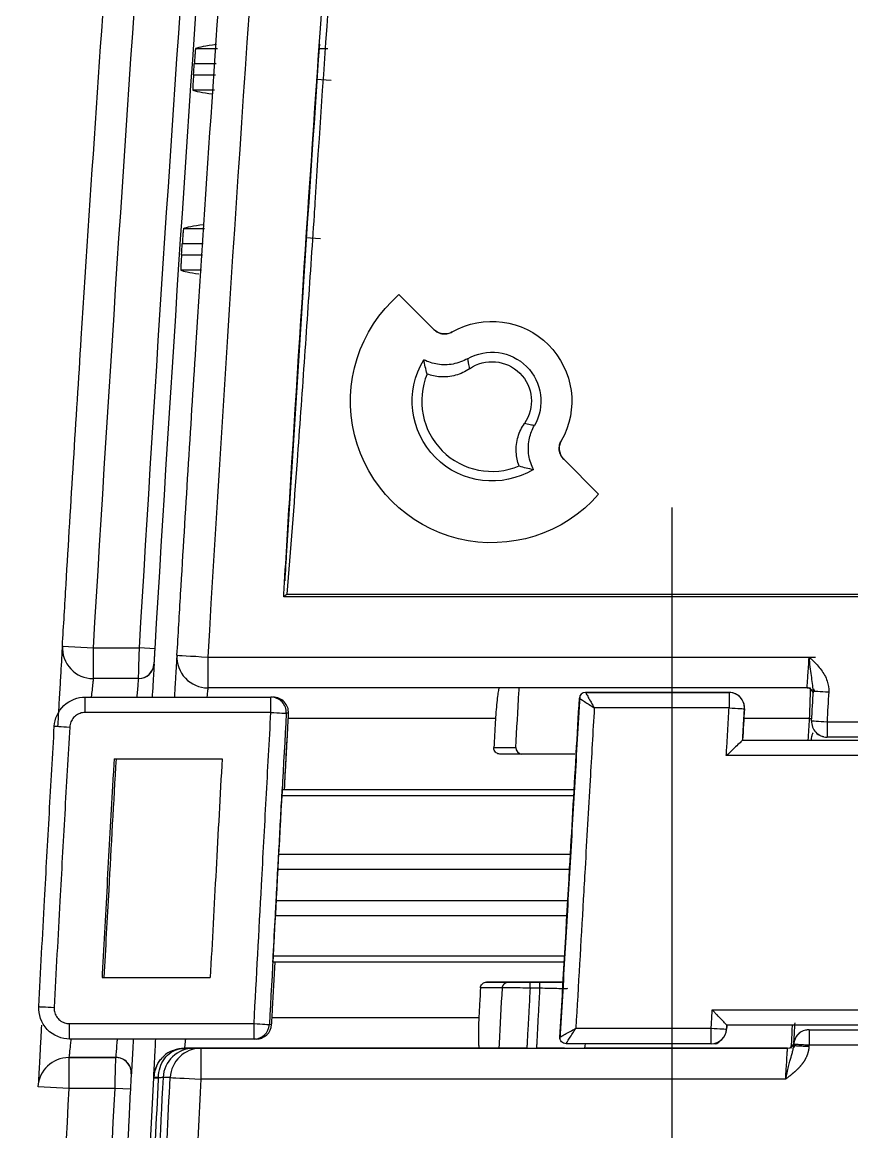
# Model space of a CAD drawing. Header units: millimetres. Extents: x 28 to 2363, y 8 to 1657.
# Drawn here: x 1694.84 to 1721.77, y 1259.16 to 1295.18 of the extents above; entities that cross this region are included whole.
import ezdxf

# ---------------------------------------------------------------- set-up
doc = ezdxf.new("R2010")
doc.units = ezdxf.units.MM
doc.layers.add('1LINE', color=7, linetype='CONTINUOUS')

msp = doc.modelspace()

# ---------------------------------------------------------------- linework, layer by layer
at = {"layer": '1LINE', "linetype": 'Continuous'}
for p, q in [((1700.467, 1294.325), (1701.172, 1294.325)), ((1704.509, 1294.325), (1704.758, 1294.325)), ((1701.136, 1293.825), (1700.423, 1293.825)), ((1700.399, 1293.47), (1701.111, 1293.47)), ((1704.379, 1293.328), (1704.868, 1293.295)), ((1701.075, 1292.97), (1700.374, 1292.97)), ((1700.074, 1288.49), (1700.753, 1288.49)), ((1700.717, 1287.99), (1700.032, 1287.99)), ((1704.038, 1288.197), (1704.526, 1288.165)), ((1700.009, 1287.634), (1700.692, 1287.634)), ((1700.656, 1287.134), (1699.986, 1287.134)), ((1707.068, 1286.338), (1708.2, 1285.207)), ((1707.068, 1286.338), (1708.2, 1285.208)), ((1712.419, 1280.993), (1713.552, 1279.86)), ((1712.419, 1280.993), (1713.552, 1279.86)), ((1715.935, 1239.434), (1715.935, 1279.434)), ((1696.142, 1274.933), (1697.14, 1274.875)), ((1697.14, 1274.875), (1698.643, 1274.875)), ((1697.14, 1274.875), (1697.14, 1273.875)), ((1699.142, 1274.845), (1698.643, 1274.875)), ((1700.861, 1274.575), (1720.588, 1274.575)), ((1700.861, 1274.575), (1700.861, 1273.575)), ((1698.614, 1273.875), (1697.14, 1273.875)), ((1720.317, 1273.575), (1700.861, 1273.575)), ((1720.32, 1273.575), (1720.423, 1273.575)), ((1696.877, 1273.275), (1702.911, 1273.275)), ((1696.877, 1272.775), (1696.877, 1273.275)), ((1702.911, 1272.775), (1702.911, 1273.275)), ((1713.127, 1273.425), (1717.787, 1273.425)), ((1714.425, 1273.425), (1714.103, 1273.425)), ((1717.787, 1273.425), (1715.24, 1273.425)), ((1717.787, 1273.425), (1717.787, 1272.925)), ((1717.787, 1272.925), (1713.41, 1272.925)), ((1718.286, 1272.896), (1718.286, 1272.896)), ((1702.911, 1272.775), (1696.877, 1272.775)), ((1710.204, 1272.575), (1703.475, 1272.575)), ((1720.399, 1272.575), (1718.267, 1272.575)), ((1720.465, 1272.505), (1720.467, 1272.504)), ((1720.467, 1272.504), (1720.467, 1272.504)), ((1720.966, 1272.475), (1731.118, 1272.475)), ((1720.966, 1272.475), (1720.966, 1271.975)), ((1718.226, 1271.875), (1730.418, 1271.875)), ((1731.118, 1271.975), (1720.966, 1271.975)), ((1712.082, 1271.425), (1711.76, 1271.425)), ((1697.821, 1271.275), (1701.327, 1271.275)), ((1730.418, 1271.375), (1717.697, 1271.375)), ((1712.747, 1270.075), (1703.269, 1270.075)), ((1703.28, 1270.275), (1712.758, 1270.275)), ((1703.165, 1268.175), (1712.637, 1268.175)), ((1712.61, 1267.675), (1703.137, 1267.675)), ((1703.083, 1266.675), (1712.554, 1266.675)), ((1712.524, 1266.175), (1703.056, 1266.175)), ((1712.436, 1264.675), (1702.976, 1264.675)), ((1702.986, 1264.875), (1712.447, 1264.875)), ((1697.428, 1264.175), (1700.941, 1264.175)), ((1712.398, 1264.025), (1709.915, 1264.025)), ((1711.325, 1264.025), (1711.647, 1264.025)), ((1711.325, 1263.825), (1711.325, 1264.025)), ((1711.647, 1263.825), (1711.325, 1263.825)), ((1711.647, 1263.825), (1711.647, 1264.025)), ((1717.239, 1263.125), (1730.418, 1263.125)), ((1702.95, 1262.875), (1709.664, 1262.875)), ((1696.373, 1262.675), (1702.363, 1262.675)), ((1696.373, 1262.175), (1696.373, 1262.675)), ((1702.363, 1262.175), (1702.363, 1262.675)), ((1712.811, 1262.525), (1717.207, 1262.525)), ((1717.207, 1262.025), (1717.207, 1262.525)), ((1717.706, 1262.498), (1717.706, 1262.498)), ((1730.418, 1262.625), (1717.713, 1262.625)), ((1720.382, 1262.475), (1731.118, 1262.475)), ((1720.382, 1262.475), (1720.382, 1261.975)), ((1702.363, 1262.175), (1696.373, 1262.175)), ((1717.207, 1262.025), (1712.494, 1262.025)), ((1709.681, 1261.875), (1700.106, 1261.875)), ((1700.638, 1261.875), (1719.687, 1261.875)), ((1700.638, 1261.875), (1700.638, 1260.875)), ((1711.221, 1261.875), (1711.543, 1261.875)), ((1719.687, 1261.875), (1713.084, 1261.875)), ((1719.687, 1261.875), (1719.686, 1261.875)), ((1720.382, 1261.975), (1720.38, 1261.929)), ((1731.118, 1261.975), (1720.382, 1261.975)), ((1696.348, 1261.575), (1696.348, 1260.575)), ((1696.348, 1261.575), (1697.876, 1261.575)), ((1697.882, 1261.575), (1696.354, 1261.575)), ((1696.348, 1260.575), (1695.35, 1260.626)), ((1719.623, 1260.875), (1700.638, 1260.875)), ((1697.85, 1260.575), (1696.348, 1260.575)), ((1698.349, 1260.549), (1697.85, 1260.575))]:
    msp.add_line(p, q, dxfattribs=at)
at = {"layer": '1LINE', "linetype": 'Continuous', "extrusion": (0, 0, -1)}
msp.add_arc((-1710.089, 1282.882), 1.279, 55.2833, 214.7167, dxfattribs=at)
at = {"layer": '1LINE', "linetype": 'Continuous'}
msp.add_arc((1710.089, 1282.882), 2.281, 157.3237, 292.6763, dxfattribs=at)
at = {"layer": '1LINE', "linetype": 'Continuous', "extrusion": (-3.83778e-22, -6.26758e-06, 1)}
msp.add_arc((1713.127, 1273.225, -0.008), 0.2, 90, 176.6564, dxfattribs=at)
at = {"layer": '1LINE', "linetype": 'Continuous', "extrusion": (3.83778e-22, 6.26757e-06, -1)}
msp.add_arc((-1712.494, 1262.225, 0.008), 0.2, 270, 3.246, dxfattribs=at)
at = {"layer": '1LINE', "linetype": 'Continuous', "extrusion": (0, 0, -1)}
for centre, major_axis, start_param, end_param in [((1710.089, 1282.878), (0, 4.593), 2.287607, 5.56534), ((1710.089, 1282.878), (0, 4.593), 2.287607, 5.56534), ((1710.089, 1282.88), (0, 2.591), 5.762572, 8.373684), ((1710.089, 1282.88), (0, 2.591), 5.762819, 8.373437), ((1710.089, 1282.88), (0, 1.589), 5.76205, 8.374454), ((1710.089, 1282.88), (0, 2.591), 2.59588, 5.257226)]:
    msp.add_ellipse(centre, major_axis=major_axis, ratio=1, start_param=start_param, end_param=end_param, dxfattribs=at)
at = {"layer": '1LINE', "linetype": 'Continuous'}
for centre, major_axis, ratio, start_param, end_param in [((1697.14, 1274.875), (-0.008, 1), 1, 1.503673, 3.133345), ((1700.861, 1274.575), (0.008, -1), 1, 4.645318, 6.274937), ((1700.861, 1274.575), (-0.998, 0.059), 0.000006, 0.001215, 1.570787), ((1698.614, 1274.375), (-0.004, 0.5), 1, 3.133344, 4.645469), ((1698.619, 1274.375), (-0.006, -0.5), 1, 0.011253, 1.523373), ((1720.317, 1273.375), (0.005, -0.2), 1, 1.48596, 3.11531), ((1702.911, 1272.775), (0, 0.5), 1, 4.658138, 6.283185), ((1702.982, 1272.775), (0, -0.5), 0.999964, 1.516547, 3.141593), ((1717.787, 1272.925), (-0.005, 0.5), 1, 4.643791, 6.272851), ((1721.022, 1273.443), (0.499, -0.029), 0.000006, 3.142806, 4.71237), ((1717.787, 1272.925), (0.499, -0.029), 0.000006, 4.71239, 6.282582), ((1702.911, 1272.775), (0.499, -0.027), 0.000006, 4.71239, 6.282227), ((1720.399, 1272.575), (-0.2, 0.012), 0.000006, 4.345863, 4.71239), ((1720.966, 1272.475), (0, 0.5), 1, 1.512661, 3.141593), ((1720.966, 1272.475), (0.499, -0.029), 0.000006, 3.142801, 4.71237), ((1696.378, 1272.303), (0.499, -0.029), 0.000006, 3.142795, 4.71237), ((1695.874, 1263.201), (0.499, -0.027), 0.000006, 3.142747, 4.71237), ((1702.363, 1262.675), (0.499, -0.027), 0.000006, 4.71239, 6.282227), ((1702.363, 1262.675), (0, 0.5), 1, 3.141593, 4.659159), ((1702.435, 1262.675), (0, 0.5), 0.999964, 3.141593, 4.659147), ((1717.207, 1262.525), (0.499, -0.027), 0.000006, 4.71239, 6.282578), ((1717.207, 1262.525), (-0.005, 0.5), 1, 3.131315, 4.649017), ((1720.382, 1261.975), (0, -0.5), 1, 3.141593, 4.659489), ((1720.38, 1261.975), (0, -0.5), 1, 3.369338, 4.569168), ((1720.38, 1261.975), (0, -0.5), 1, 3.141593, 3.369333), ((1719.687, 1262.075), (-0.005, 0.2), 1, 3.115253, 4.542828), ((1700.407, 1260.875), (0, -1), 0.998749, 3.141742, 4.661509), ((1700.638, 1260.875), (0, -1), 0.998749, 3.141745, 4.661517), ((1696.348, 1260.575), (0.008, -1), 1, 3.133322, 4.652317), ((1697.876, 1261.075), (0.004, -0.5), 1, 1.893212, 3.133322), ((1697.882, 1261.075), (0.006, 0.5), 1, 4.671584, 6.294468), ((1697.876, 1261.075), (0.004, -0.5), 1, 1.510442, 1.893212), ((1700.106, 1260.875), (-0.009, -1), 1, 4.296718, 4.668883), ((1699.605, 1260.893), (0.499, -0.026), 0.000541, 3.140836, 3.942181), ((1699.605, 1260.901), (-0.499, 0.026), 0.021993, 5.483323, 6.283942), ((1700.638, 1260.875), (-0.999, 0.051), 0.000006, 0.04983, 1.570788)]:
    msp.add_ellipse(centre, major_axis=major_axis, ratio=ratio, start_param=start_param, end_param=end_param, dxfattribs=at)
for points, degree in [([(1704.892, 1330.045), (1703.295, 1311.574), (1701.951, 1293.083), (1700.861, 1274.575)], 3), ([(1700.976, 1328.043), (1699.465, 1310.337), (1698.186, 1292.614), (1697.14, 1274.875)], 3), ([(1698.643, 1274.875), (1699.689, 1292.614), (1700.969, 1310.337), (1702.481, 1328.043)], 3), ([(1702.979, 1328.001), (1701.468, 1310.3), (1700.188, 1292.58), (1699.142, 1274.845)], 3), ([(1706.825, 1322.632), (1705.901, 1311.535), (1705.073, 1300.43), (1704.335, 1289.319)], 3), ([(1701.143, 1294.455), (1700.793, 1294.412), (1700.568, 1294.369), (1700.467, 1294.325)], 3), ([(1700.399, 1293.47), (1700.407, 1293.588), (1700.415, 1293.707), (1700.423, 1293.825)], 3), ([(1701.02, 1292.841), (1700.683, 1292.884), (1700.468, 1292.927), (1700.374, 1292.97)], 3), ([(1700.074, 1288.49), (1700.172, 1288.532), (1700.387, 1288.574), (1700.718, 1288.616)], 3), ([(1700.009, 1287.634), (1700.017, 1287.753), (1700.024, 1287.871), (1700.032, 1287.99)], 3), ([(1699.986, 1287.134), (1700.074, 1287.094), (1700.267, 1287.054), (1700.566, 1287.014)], 3), ([(1703.326, 1276.524), (1703.357, 1276.555), (1703.392, 1276.586), (1703.424, 1276.617)], 3), ([(1703.424, 1276.617), (1723.713, 1276.617)], 1), ([(1720.393, 1274.566), (1720.458, 1274.569), (1720.523, 1274.572), (1720.588, 1274.575)], 3), ([(1712.937, 1273.302), (1712.296, 1262.17)], 1), ([(1712.929, 1273.236), (1712.928, 1273.236), (1712.928, 1273.236), (1712.928, 1273.236)], 3), ([(1713.128, 1273.425), (1713.128, 1273.425), (1713.127, 1273.425), (1713.127, 1273.425)], 3), ([(1713.403, 1273.425), (1713.311, 1273.425), (1713.22, 1273.425), (1713.128, 1273.425)], 3), ([(1714.103, 1273.425), (1713.969, 1273.425), (1713.722, 1273.425), (1713.528, 1273.425), (1713.413, 1273.425), (1713.403, 1273.425)], 2), ([(1715.124, 1273.425), (1715.115, 1273.425), (1715, 1273.425), (1714.806, 1273.425), (1714.558, 1273.425), (1714.425, 1273.425)], 2), ([(1715.24, 1273.425), (1715.201, 1273.425), (1715.163, 1273.425), (1715.124, 1273.425)], 3), ([(1720.467, 1272.504), (1720.485, 1272.826), (1720.504, 1273.149), (1720.523, 1273.472)], 3), ([(1720.523, 1273.546), (1720.558, 1273.47)], 1), ([(1721.022, 1273.443), (1721.003, 1273.12), (1720.985, 1272.797), (1720.966, 1272.475)], 3), ([(1695.997, 1272.325), (1696.009, 1272.528), (1696.02, 1272.73), (1696.032, 1272.933)], 3), ([(1718.286, 1272.896), (1718.266, 1272.555), (1718.246, 1272.215), (1718.226, 1271.875)], 3), ([(1718.227, 1271.875), (1718.286, 1272.896)], 1), ([(1703.41, 1272.748), (1703.227, 1269.381), (1703.042, 1266.015), (1702.863, 1262.648)], 3), ([(1720.359, 1271.875), (1720.372, 1272.108), (1720.386, 1272.341), (1720.399, 1272.575)], 3), ([(1703.352, 1270.275), (1703.459, 1272.248)], 1), ([(1703.352, 1270.275), (1703.387, 1270.932), (1703.423, 1271.59), (1703.459, 1272.248)], 3), ([(1710.861, 1271.636), (1710.856, 1271.539), (1710.964, 1271.425), (1711.06, 1271.425)], 3), ([(1711.76, 1271.425), (1711.405, 1271.425), (1711.086, 1271.425), (1711.06, 1271.425)], 3), ([(1712.781, 1271.425), (1712.756, 1271.425), (1712.439, 1271.425), (1712.082, 1271.425)], 3), ([(1703.166, 1268.175), (1703.2, 1268.808), (1703.234, 1269.441), (1703.269, 1270.075)], 3), ([(1703.083, 1266.675), (1703.101, 1267.008), (1703.119, 1267.341), (1703.137, 1267.675)], 3), ([(1702.986, 1264.875), (1703.01, 1265.308), (1703.033, 1265.741), (1703.057, 1266.175)], 3), ([(1702.965, 1263.148), (1702.992, 1263.657), (1703.02, 1264.166), (1703.047, 1264.675)], 3), ([(1710.626, 1264.025), (1710.651, 1264.025), (1710.968, 1264.025), (1711.325, 1264.025)], 3), ([(1711.647, 1264.025), (1712.002, 1264.025), (1712.321, 1264.025), (1712.347, 1264.025)], 3), ([(1717.713, 1262.625), (1717.711, 1262.583), (1717.708, 1262.54), (1717.706, 1262.498)], 3), ([(1717.707, 1262.498), (1717.713, 1262.625)], 1), ([(1719.793, 1261.875), (1719.811, 1261.875), (1719.829, 1262.207), (1719.847, 1262.621)], 3), ([(1712.295, 1262.236), (1712.294, 1262.236), (1712.294, 1262.236), (1712.294, 1262.236)], 3), ([(1700.106, 1261.875), (1700.108, 1261.875), (1700.107, 1261.875), (1700.105, 1261.875)], 3), ([(1700.407, 1261.875), (1700.484, 1261.875), (1700.561, 1261.875), (1700.638, 1261.875)], 3), ([(1719.916, 1261.953), (1719.872, 1261.883)], 1), ([(1719.88, 1261.955), (1719.881, 1261.97), (1719.882, 1261.986), (1719.883, 1262.001)], 3), ([(1696.354, 1261.575), (1696.357, 1261.575), (1696.352, 1261.575), (1696.348, 1261.575)], 3), ([(1697.876, 1261.575), (1697.88, 1261.575), (1697.885, 1261.575), (1697.882, 1261.575)], 3), ([(1699.105, 1260.919), (1699.106, 1260.921), (1699.106, 1260.924), (1699.106, 1260.927)], 3), ([(1699.257, 1260.91), (1699.257, 1260.916), (1699.257, 1260.921), (1699.258, 1260.927)], 3), ([(1700.638, 1260.875), (1700.399, 1256.209), (1700.168, 1251.542), (1699.957, 1246.875)], 3), ([(1696.348, 1260.575), (1695.743, 1248.895), (1695.239, 1237.211), (1694.836, 1225.523)], 3), ([(1696.333, 1225.417), (1696.736, 1237.141), (1697.242, 1248.86), (1697.85, 1260.575)], 3)]:
    msp.add_open_spline(points, degree=degree, dxfattribs=at)
for points, degree, knots in [([(1699.862, 1274.633), (1699.902, 1275.299), (1699.941, 1275.964), (1700.14, 1279.292), (1700.305, 1281.953), (1701.155, 1295.26), (1701.918, 1305.9), (1703.112, 1320.872), (1703.472, 1325.209), (1703.846, 1329.545)], 3, [0, 0, 0, 0, 0.036325, 0.036325, 0.181625, 0.181625, 0.762861, 0.762861, 1, 1, 1, 1]), ([(1696.142, 1274.933), (1696.181, 1275.599), (1696.221, 1276.264), (1696.42, 1279.592), (1696.585, 1282.253), (1697.435, 1295.56), (1698.2, 1306.2), (1699.348, 1320.599), (1699.658, 1324.364), (1699.98, 1328.128)], 3, [0, 0, 0, 0, 0.037499, 0.037499, 0.187494, 0.187494, 0.787508, 0.787508, 1, 1, 1, 1]), ([(1703.326, 1276.524), (1703.328, 1276.555), (1703.33, 1276.586), (1703.395, 1277.661), (1703.458, 1278.706), (1703.899, 1285.884), (1704.306, 1292.015), (1705.029, 1302.23), (1705.331, 1306.315), (1705.964, 1314.544), (1706.295, 1318.689), (1706.641, 1322.832)], 3, [0, 0, 0, 0, 0.001994, 0.001994, 0.069628, 0.069628, 0.466665, 0.466665, 0.731352, 0.731352, 1, 1, 1, 1]), ([(1704.486, 1294.472), (1704.108, 1288.987), (1703.752, 1283.5), (1703.399, 1277.69), (1703.379, 1277.368), (1703.36, 1277.045)], 3, [0, 0, 0, 0, 0.944514, 0.944514, 1, 1, 1, 1]), ([(1700.467, 1294.325), (1700.466, 1294.325), (1700.464, 1294.315), (1700.459, 1294.277), (1700.456, 1294.248), (1700.45, 1294.178), (1700.446, 1294.135), (1700.439, 1294.039), (1700.435, 1293.986), (1700.428, 1293.896), (1700.426, 1293.861), (1700.423, 1293.825)], 3, [0, 0, 0, 0, 0.215709, 0.215709, 0.431394, 0.431394, 0.647438, 0.647438, 0.863984, 0.863984, 1, 1, 1, 1]), ([(1700.399, 1293.47), (1700.395, 1293.415), (1700.392, 1293.36), (1700.385, 1293.256), (1700.382, 1293.205), (1700.377, 1293.117), (1700.376, 1293.078), (1700.373, 1293.018), (1700.373, 1292.996), (1700.373, 1292.975), (1700.373, 1292.97), (1700.374, 1292.97)], 3, [0, 0, 0, 0, 0.210651, 0.210651, 0.427288, 0.427288, 0.643561, 0.643561, 0.859304, 0.859304, 1, 1, 1, 1]), ([(1704.34, 1289.318), (1704.331, 1289.185), (1704.322, 1289.052), (1704.278, 1288.387), (1704.242, 1287.855), (1704.135, 1286.259), (1704.062, 1285.195), (1703.914, 1283.067), (1703.839, 1282.003), (1703.656, 1279.498), (1703.55, 1278.056), (1703.424, 1276.617)], 3, [0, 0, 0, 0, 0.031406, 0.031406, 0.157031, 0.157031, 0.408281, 0.408281, 0.659532, 0.659532, 1, 1, 1, 1]), ([(1700.074, 1288.49), (1700.073, 1288.489), (1700.072, 1288.479), (1700.067, 1288.441), (1700.064, 1288.413), (1700.058, 1288.342), (1700.054, 1288.299), (1700.047, 1288.204), (1700.043, 1288.15), (1700.037, 1288.061), (1700.035, 1288.025), (1700.032, 1287.99)], 3, [0, 0, 0, 0, 0.215739, 0.215739, 0.431457, 0.431457, 0.647508, 0.647508, 0.864018, 0.864018, 1, 1, 1, 1]), ([(1700.009, 1287.634), (1700.005, 1287.58), (1700.002, 1287.525), (1699.996, 1287.42), (1699.993, 1287.369), (1699.989, 1287.281), (1699.987, 1287.242), (1699.985, 1287.182), (1699.984, 1287.16), (1699.985, 1287.139), (1699.985, 1287.135), (1699.986, 1287.134)], 3, [0, 0, 0, 0, 0.210604, 0.210604, 0.427191, 0.427191, 0.64344, 0.64344, 0.859203, 0.859203, 1, 1, 1, 1]), ([(1708.2, 1285.208), (1708.239, 1285.168), (1708.286, 1285.135), (1708.387, 1285.086), (1708.442, 1285.071), (1708.553, 1285.058), (1708.611, 1285.062), (1708.713, 1285.085), (1708.759, 1285.103), (1708.801, 1285.128)], 3, [0, 0, 0, 0, 0.258597, 0.258597, 0.517204, 0.517204, 0.775676, 0.775676, 1, 1, 1, 1]), ([(1708.801, 1285.127), (1708.752, 1285.099), (1708.698, 1285.08), (1708.589, 1285.059), (1708.531, 1285.058), (1708.421, 1285.076), (1708.367, 1285.094), (1708.274, 1285.143), (1708.235, 1285.173), (1708.2, 1285.207)], 3, [0, 0, 0, 0, 0.258598, 0.258598, 0.517207, 0.517207, 0.775653, 0.775653, 1, 1, 1, 1]), ([(1709.298, 1284.259), (1709.153, 1284.175), (1708.991, 1284.116), (1708.661, 1284.055), (1708.489, 1284.052), (1708.167, 1284.102), (1708.014, 1284.151), (1707.874, 1284.222)], 3, [0, 0, 0, 0, 0.340313, 0.340313, 0.680642, 0.680642, 1, 1, 1, 1]), ([(1707.985, 1283.761), (1707.961, 1283.84), (1707.941, 1283.918), (1707.904, 1284.072), (1707.888, 1284.147), (1707.874, 1284.222)], 3, [0, 0, 0, 0, 0.506445, 0.506445, 1, 1, 1, 1]), ([(1709.298, 1284.259), (1709.305, 1284.213), (1709.312, 1284.168), (1709.332, 1284.059), (1709.346, 1283.996), (1709.361, 1283.933)], 3, [0, 0, 0, 0, 0.416379, 0.416379, 1, 1, 1, 1]), ([(1709.361, 1283.933), (1709.223, 1283.838), (1709.067, 1283.765), (1708.745, 1283.676), (1708.573, 1283.658), (1708.263, 1283.68), (1708.12, 1283.711), (1707.985, 1283.761)], 3, [0, 0, 0, 0, 0.34983, 0.34983, 0.69999, 0.69999, 1, 1, 1, 1]), ([(1710.968, 1280.777), (1710.915, 1280.92), (1710.884, 1281.073), (1710.868, 1281.392), (1710.888, 1281.563), (1710.98, 1281.876), (1711.05, 1282.023), (1711.141, 1282.153)], 3, [0, 0, 0, 0, 0.31871, 0.31871, 0.668803, 0.668803, 1, 1, 1, 1]), ([(1711.468, 1282.09), (1711.423, 1282.097), (1711.378, 1282.104), (1711.268, 1282.124), (1711.204, 1282.138), (1711.141, 1282.153)], 3, [0, 0, 0, 0, 0.411185, 0.411185, 1, 1, 1, 1]), ([(1711.434, 1280.665), (1711.428, 1280.677), (1711.422, 1280.689), (1711.345, 1280.851), (1711.298, 1281.016), (1711.261, 1281.348), (1711.271, 1281.519), (1711.341, 1281.825), (1711.396, 1281.964), (1711.468, 1282.09)], 3, [0, 0, 0, 0, 0.026664, 0.026664, 0.364295, 0.364295, 0.704018, 0.704018, 1, 1, 1, 1]), ([(1712.419, 1280.993), (1712.379, 1281.033), (1712.346, 1281.079), (1712.297, 1281.18), (1712.281, 1281.235), (1712.269, 1281.346), (1712.272, 1281.403), (1712.296, 1281.505), (1712.314, 1281.551), (1712.338, 1281.593)], 3, [0, 0, 0, 0, 0.258832, 0.258832, 0.517688, 0.517688, 0.776196, 0.776196, 1, 1, 1, 1]), ([(1712.338, 1281.594), (1712.311, 1281.545), (1712.291, 1281.491), (1712.271, 1281.381), (1712.27, 1281.324), (1712.287, 1281.214), (1712.305, 1281.159), (1712.355, 1281.067), (1712.385, 1281.027), (1712.419, 1280.993)], 3, [0, 0, 0, 0, 0.258415, 0.258415, 0.516838, 0.516838, 0.775178, 0.775178, 1, 1, 1, 1]), ([(1710.968, 1280.777), (1711.044, 1280.755), (1711.119, 1280.735), (1711.272, 1280.698), (1711.349, 1280.681), (1711.429, 1280.666), (1711.431, 1280.666), (1711.434, 1280.665)], 3, [0, 0, 0, 0, 0.480512, 0.480512, 0.982725, 0.982725, 1, 1, 1, 1]), ([(1723.707, 1276.524), (1723.574, 1276.524), (1723.441, 1276.524), (1722.774, 1276.524), (1722.241, 1276.524), (1719.574, 1276.524), (1717.441, 1276.524), (1711.314, 1276.524), (1707.32, 1276.524), (1703.326, 1276.524)], 3, [0, 0, 0, 0, 0.019626, 0.019626, 0.098128, 0.098128, 0.412137, 0.412137, 1, 1, 1, 1]), ([(1696.032, 1272.933), (1696.045, 1273.157), (1696.058, 1273.384), (1696.083, 1273.807), (1696.094, 1274.009), (1696.114, 1274.359), (1696.123, 1274.512), (1696.137, 1274.749), (1696.142, 1274.837), (1696.147, 1274.917), (1696.148, 1274.934), (1696.148, 1274.934)], 3, [0, 0, 0, 0, 0.215323, 0.215323, 0.430706, 0.430706, 0.645977, 0.645977, 0.860912, 0.860912, 1, 1, 1, 1]), ([(1698.614, 1273.875), (1698.614, 1273.875), (1698.614, 1273.883), (1698.615, 1273.923), (1698.616, 1273.967), (1698.62, 1274.085), (1698.622, 1274.162), (1698.627, 1274.337), (1698.63, 1274.437), (1698.636, 1274.649), (1698.639, 1274.763), (1698.643, 1274.875)], 3, [0, 0, 0, 0, 0.137881, 0.137881, 0.353174, 0.353174, 0.568749, 0.568749, 0.784409, 0.784409, 1, 1, 1, 1]), ([(1699.142, 1274.845), (1699.139, 1274.789), (1699.135, 1274.732), (1699.129, 1274.627), (1699.126, 1274.576), (1699.121, 1274.489), (1699.119, 1274.45), (1699.115, 1274.391), (1699.114, 1274.369), (1699.113, 1274.349), (1699.113, 1274.345), (1699.113, 1274.345)], 3, [0, 0, 0, 0, 0.216012, 0.216012, 0.432046, 0.432046, 0.647921, 0.647921, 0.863451, 0.863451, 1, 1, 1, 1]), ([(1699.79, 1273.287), (1699.798, 1273.43), (1699.806, 1273.568), (1699.824, 1273.885), (1699.834, 1274.057), (1699.85, 1274.336), (1699.857, 1274.447), (1699.866, 1274.595), (1699.868, 1274.634), (1699.868, 1274.634)], 3, [0, 0, 0, 0, 0.183431, 0.183431, 0.455769, 0.455769, 0.727909, 0.727909, 1, 1, 1, 1]), ([(1699.119, 1274.345), (1699.119, 1274.345), (1699.118, 1274.333), (1699.114, 1274.273), (1699.11, 1274.207), (1699.1, 1274.03), (1699.093, 1273.915), (1699.078, 1273.652), (1699.069, 1273.501), (1699.059, 1273.321), (1699.058, 1273.298), (1699.056, 1273.276)], 3, [0, 0, 0, 0, 0.170748, 0.170748, 0.434559, 0.434559, 0.698789, 0.698789, 0.963242, 0.963242, 1, 1, 1, 1]), ([(1699.113, 1274.345), (1699.113, 1274.345), (1699.113, 1274.345), (1699.115, 1274.345), (1699.116, 1274.345), (1699.119, 1274.345), (1699.12, 1274.345), (1699.119, 1274.345)], 3, [0, 0, 0, 0, 0.073533, 0.073533, 0.367663, 0.367663, 1, 1, 1, 1]), ([(1720.317, 1273.575), (1720.319, 1273.593), (1720.323, 1273.633), (1720.348, 1273.987), (1720.373, 1274.361), (1720.386, 1274.562)], 3, [0, 0, 0, 0, 0.27672, 0.610219, 1, 1, 1, 1]), ([(1720.523, 1273.472), (1720.504, 1273.634), (1720.475, 1273.877), (1720.422, 1274.256), (1720.398, 1274.46), (1720.386, 1274.562)], 3, [0, 0, 0, 0, 0.500193, 0.750066, 1, 1, 1, 1]), ([(1720.393, 1274.566), (1720.394, 1274.565), (1720.395, 1274.565), (1720.434, 1274.535), (1720.467, 1274.499), (1720.599, 1274.369), (1720.694, 1274.269), (1720.858, 1274.049), (1720.929, 1273.927), (1721.01, 1273.683), (1721.029, 1273.561), (1721.022, 1273.443)], 3, [0, 0, 0, 0, 0.002142, 0.002142, 0.110605, 0.110605, 0.418193, 0.418193, 0.730091, 0.730091, 1, 1, 1, 1]), ([(1697.146, 1273.875), (1697.146, 1273.875), (1697.145, 1273.867), (1697.14, 1273.826), (1697.135, 1273.783), (1697.121, 1273.664), (1697.113, 1273.587), (1697.095, 1273.433), (1697.086, 1273.358), (1697.077, 1273.279)], 3, [0, 0, 0, 0, 0.189103, 0.189103, 0.481479, 0.481479, 0.774726, 0.774726, 1, 1, 1, 1]), ([(1698.567, 1273.279), (1698.574, 1273.358), (1698.581, 1273.433), (1698.594, 1273.588), (1698.601, 1273.664), (1698.611, 1273.783), (1698.615, 1273.826), (1698.619, 1273.867), (1698.619, 1273.875), (1698.619, 1273.875)], 3, [0, 0, 0, 0, 0.225027, 0.225027, 0.518199, 0.518199, 0.810733, 0.810733, 1, 1, 1, 1]), ([(1700.867, 1273.575), (1700.866, 1273.575), (1700.864, 1273.555), (1700.855, 1273.482), (1700.849, 1273.426), (1700.838, 1273.334), (1700.835, 1273.309), (1700.832, 1273.284)], 3, [0, 0, 0, 0, 0.429938, 0.429938, 0.860292, 0.860292, 1, 1, 1, 1]), ([(1710.332, 1273.575), (1710.324, 1273.575), (1710.315, 1273.555), (1710.296, 1273.481), (1710.285, 1273.425), (1710.265, 1273.284), (1710.255, 1273.198), (1710.235, 1273.007), (1710.226, 1272.9), (1710.213, 1272.719), (1710.208, 1272.647), (1710.204, 1272.575)], 3, [0, 0, 0, 0, 0.215489, 0.215489, 0.430946, 0.430946, 0.64683, 0.64683, 0.862773, 0.862773, 1, 1, 1, 1]), ([(1710.861, 1271.636), (1710.896, 1272.233), (1710.93, 1272.831), (1710.968, 1273.477), (1710.971, 1273.526), (1710.974, 1273.575)], 3, [0, 0, 0, 0, 0.92438, 0.92438, 1, 1, 1, 1]), ([(1720.399, 1272.575), (1720.405, 1272.714), (1720.417, 1272.987), (1720.426, 1273.318), (1720.429, 1273.534), (1720.425, 1273.561), (1720.423, 1273.575)], 3, [0, 0, 0, 0, 0.265544, 0.520689, 0.765488, 1, 1, 1, 1]), ([(1695.879, 1272.332), (1695.892, 1272.561), (1695.998, 1272.82), (1696.384, 1273.184), (1696.648, 1273.275), (1696.877, 1273.275)], 3, [0, 0, 0, 0, 0.5, 0.5, 1, 1, 1, 1]), ([(1712.295, 1262.236), (1712.4, 1264.063), (1712.506, 1265.89), (1712.681, 1268.942), (1712.752, 1270.167), (1712.823, 1271.409), (1712.824, 1271.426), (1712.859, 1272.041), (1712.894, 1272.639), (1712.929, 1273.236)], 3, [0, 0, 0, 0, 0.498313, 0.498313, 0.832246, 0.832246, 0.837073, 0.837073, 1, 1, 1, 1]), ([(1712.928, 1273.236), (1712.928, 1273.236), (1713.003, 1273.188), (1713.19, 1273.067), (1713.3, 1272.996), (1713.41, 1272.925)], 3, [0, 0, 0, 0, 0.5, 0.5, 1, 1, 1, 1]), ([(1713.127, 1273.425), (1713.132, 1273.417), (1713.142, 1273.4), (1713.234, 1273.235), (1713.341, 1273.047), (1713.41, 1272.925)], 3, [0, 0, 0, 0, 0.238611, 0.502926, 1, 1, 1, 1]), ([(1718.286, 1272.896), (1718.288, 1272.936), (1718.284, 1273.014), (1718.25, 1273.125), (1718.195, 1273.219), (1718.1, 1273.325), (1717.975, 1273.391), (1717.908, 1273.419), (1717.882, 1273.415)], 3, [0, 0, 0, 0, 0.085433, 0.176757, 0.276826, 0.38846, 0.656486, 1, 1, 1, 1]), ([(1713.41, 1272.925), (1713.365, 1272.142), (1713.32, 1271.359), (1713.22, 1269.621), (1713.165, 1268.666), (1713.091, 1267.378), (1713.072, 1267.046), (1712.972, 1265.317), (1712.892, 1263.921), (1712.811, 1262.525)], 3, [0, 0, 0, 0, 0.22584, 0.22584, 0.501293, 0.501293, 0.597288, 0.597288, 1, 1, 1, 1]), ([(1717.697, 1271.375), (1717.707, 1271.546), (1717.717, 1271.718), (1717.736, 1272.062), (1717.746, 1272.235), (1717.766, 1272.58), (1717.777, 1272.752), (1717.787, 1272.925)], 3, [0, 0, 0, 0, 0.332316, 0.332316, 0.666158, 0.666158, 1, 1, 1, 1]), ([(1696.877, 1272.775), (1696.85, 1272.775), (1696.823, 1272.772), (1696.741, 1272.759), (1696.686, 1272.74), (1696.588, 1272.686), (1696.543, 1272.651), (1696.468, 1272.567), (1696.437, 1272.519), (1696.394, 1272.415), (1696.381, 1272.359), (1696.378, 1272.303)], 3, [0, 0, 0, 0, 0.107505, 0.107505, 0.330629, 0.330629, 0.553753, 0.553753, 0.776876, 0.776876, 1, 1, 1, 1]), ([(1702.363, 1262.675), (1702.443, 1264.175), (1702.525, 1265.675), (1702.657, 1268.109), (1702.708, 1269.042), (1702.809, 1270.908), (1702.86, 1271.842), (1702.911, 1272.775)], 3, [0, 0, 0, 0, 0.445609, 0.445609, 0.722804, 0.722804, 1, 1, 1, 1]), ([(1703.482, 1272.748), (1703.463, 1272.751), (1703.443, 1272.754), (1703.408, 1272.759), (1703.412, 1272.752), (1703.41, 1272.748)], 3, [0, 0, 0, 0, 0.5, 0.5, 1, 1, 1, 1]), ([(1703.459, 1272.248), (1703.462, 1272.304), (1703.465, 1272.36), (1703.47, 1272.466), (1703.473, 1272.517), (1703.477, 1272.604), (1703.479, 1272.642), (1703.481, 1272.701), (1703.482, 1272.723), (1703.482, 1272.744), (1703.482, 1272.748), (1703.482, 1272.748)], 3, [0, 0, 0, 0, 0.215287, 0.215287, 0.430586, 0.430586, 0.645692, 0.645692, 0.860475, 0.860475, 1, 1, 1, 1]), ([(1710.204, 1272.575), (1710.202, 1272.539), (1710.199, 1272.504), (1710.181, 1272.191), (1710.165, 1271.914), (1710.149, 1271.636)], 3, [0, 0, 0, 0, 0.11336, 0.11336, 1, 1, 1, 1]), ([(1695.375, 1263.228), (1695.436, 1264.379), (1695.498, 1265.531), (1695.613, 1267.624), (1695.665, 1268.566), (1695.771, 1270.449), (1695.825, 1271.391), (1695.879, 1272.332)], 3, [0, 0, 0, 0, 0.379391, 0.379391, 0.689696, 0.689696, 1, 1, 1, 1]), ([(1696.378, 1272.303), (1696.324, 1271.362), (1696.27, 1270.421), (1696.164, 1268.538), (1696.112, 1267.596), (1695.997, 1265.504), (1695.935, 1264.352), (1695.874, 1263.201)], 3, [0, 0, 0, 0, 0.310304, 0.310304, 0.620609, 0.620609, 1, 1, 1, 1]), ([(1720.52, 1272.116), (1720.516, 1272.114), (1720.504, 1272.107), (1720.489, 1272.085), (1720.474, 1272.043), (1720.462, 1271.982), (1720.454, 1271.922), (1720.449, 1271.885), (1720.448, 1271.876)], 3, [0, 0, 0, 0, 0.103295, 0.279214, 0.472506, 0.686489, 0.92474, 1, 1, 1, 1]), ([(1718.226, 1271.875), (1718.213, 1271.862), (1718.187, 1271.837), (1718.038, 1271.697), (1717.874, 1271.542), (1717.756, 1271.43), (1717.697, 1271.375)], 3, [0, 0, 0, 0, 0.248257, 0.498236, 0.748964, 1, 1, 1, 1]), ([(1720.86, 1271.986), (1720.801, 1271.999), (1720.732, 1272.026), (1720.668, 1272.073), (1720.654, 1272.084)], 3, [0, 0, 0, 0, 0.771264, 1, 1, 1, 1]), ([(1710.349, 1271.425), (1710.327, 1271.425), (1710.304, 1271.429), (1710.262, 1271.443), (1710.242, 1271.455), (1710.206, 1271.483), (1710.191, 1271.5), (1710.167, 1271.538), (1710.159, 1271.559), (1710.15, 1271.599), (1710.148, 1271.618), (1710.149, 1271.636)], 3, [0, 0, 0, 0, 0.207955, 0.207955, 0.415924, 0.415924, 0.623665, 0.623665, 0.830917, 0.830917, 1, 1, 1, 1]), ([(1710.149, 1271.636), (1710.159, 1271.636), (1710.168, 1271.636), (1710.215, 1271.636), (1710.252, 1271.636), (1710.438, 1271.636), (1710.587, 1271.636), (1710.778, 1271.636), (1710.819, 1271.636), (1710.861, 1271.636)], 3, [0, 0, 0, 0, 0.039263, 0.039263, 0.196316, 0.196316, 0.824527, 0.824527, 1, 1, 1, 1]), ([(1711.06, 1271.425), (1710.957, 1271.425), (1710.854, 1271.425), (1710.617, 1271.425), (1710.483, 1271.425), (1710.349, 1271.425)], 3, [0, 0, 0, 0, 0.435783, 0.435783, 1, 1, 1, 1]), ([(1697.821, 1271.275), (1697.812, 1271.108), (1697.802, 1270.941), (1697.735, 1269.758), (1697.678, 1268.742), (1697.565, 1266.708), (1697.51, 1265.691), (1697.446, 1264.508), (1697.437, 1264.341), (1697.428, 1264.175)], 3, [0, 0, 0, 0, 0.070429, 0.070429, 0.500006, 0.500006, 0.929584, 0.929584, 1, 1, 1, 1]), ([(1697.501, 1264.175), (1697.551, 1265.122), (1697.603, 1266.07), (1697.733, 1268.437), (1697.813, 1269.856), (1697.894, 1271.275)], 3, [0, 0, 0, 0, 0.40037, 0.40037, 1, 1, 1, 1]), ([(1701.327, 1271.275), (1701.294, 1270.673), (1701.261, 1270.071), (1701.196, 1268.868), (1701.163, 1268.266), (1701.067, 1266.501), (1701.004, 1265.338), (1700.941, 1264.175)], 3, [0, 0, 0, 0, 0.254222, 0.254222, 0.508445, 0.508445, 1, 1, 1, 1]), ([(1703.269, 1270.075), (1703.27, 1270.097), (1703.271, 1270.12), (1703.273, 1270.162), (1703.275, 1270.182), (1703.277, 1270.217), (1703.277, 1270.233), (1703.279, 1270.256), (1703.279, 1270.265), (1703.28, 1270.273), (1703.28, 1270.275), (1703.28, 1270.275)], 3, [0, 0, 0, 0, 0.21641, 0.21641, 0.432828, 0.432828, 0.649111, 0.649111, 0.865093, 0.865093, 1, 1, 1, 1]), ([(1703.137, 1267.675), (1703.14, 1267.731), (1703.144, 1267.788), (1703.149, 1267.893), (1703.152, 1267.944), (1703.157, 1268.031), (1703.159, 1268.069), (1703.162, 1268.129), (1703.164, 1268.15), (1703.165, 1268.171), (1703.165, 1268.175), (1703.165, 1268.175)], 3, [0, 0, 0, 0, 0.215944, 0.215944, 0.431897, 0.431897, 0.647713, 0.647713, 0.863227, 0.863227, 1, 1, 1, 1]), ([(1703.056, 1266.175), (1703.056, 1266.175), (1703.057, 1266.184), (1703.059, 1266.221), (1703.06, 1266.249), (1703.064, 1266.319), (1703.066, 1266.362), (1703.071, 1266.457), (1703.074, 1266.51), (1703.079, 1266.6), (1703.081, 1266.638), (1703.083, 1266.675)], 3, [0, 0, 0, 0, 0.214543, 0.214543, 0.429077, 0.429077, 0.643746, 0.643746, 0.858716, 0.858716, 1, 1, 1, 1]), ([(1702.976, 1264.675), (1702.976, 1264.675), (1702.976, 1264.679), (1702.977, 1264.693), (1702.977, 1264.705), (1702.979, 1264.732), (1702.98, 1264.75), (1702.982, 1264.787), (1702.983, 1264.809), (1702.985, 1264.845), (1702.986, 1264.86), (1702.986, 1264.875)], 3, [0, 0, 0, 0, 0.211881, 0.211881, 0.427137, 0.427137, 0.642527, 0.642527, 0.858221, 0.858221, 1, 1, 1, 1]), ([(1709.715, 1263.835), (1709.709, 1263.715), (1709.702, 1263.595), (1709.686, 1263.291), (1709.676, 1263.108), (1709.665, 1262.908), (1709.665, 1262.891), (1709.664, 1262.875)], 3, [0, 0, 0, 0, 0.375632, 0.375632, 0.948308, 0.948308, 1, 1, 1, 1]), ([(1709.715, 1263.835), (1709.716, 1263.858), (1709.721, 1263.88), (1709.738, 1263.921), (1709.751, 1263.941), (1709.78, 1263.974), (1709.798, 1263.989), (1709.837, 1264.01), (1709.859, 1264.018), (1709.893, 1264.024), (1709.904, 1264.025), (1709.915, 1264.025)], 3, [0, 0, 0, 0, 0.221893, 0.221893, 0.443768, 0.443768, 0.665916, 0.665916, 0.888597, 0.888597, 1, 1, 1, 1]), ([(1710.427, 1263.835), (1710.417, 1263.835), (1710.408, 1263.835), (1710.362, 1263.835), (1710.324, 1263.835), (1710.138, 1263.835), (1709.989, 1263.835), (1709.798, 1263.835), (1709.757, 1263.835), (1709.715, 1263.835)], 3, [0, 0, 0, 0, 0.039263, 0.039263, 0.196315, 0.196315, 0.824523, 0.824523, 1, 1, 1, 1]), ([(1709.915, 1264.025), (1710.05, 1264.025), (1710.184, 1264.025), (1710.421, 1264.025), (1710.523, 1264.025), (1710.626, 1264.025)], 3, [0, 0, 0, 0, 0.56672, 0.56672, 1, 1, 1, 1]), ([(1710.322, 1261.875), (1710.324, 1261.909), (1710.326, 1261.944), (1710.329, 1261.995), (1710.33, 1262.011), (1710.362, 1262.63), (1710.394, 1263.233), (1710.427, 1263.835)], 3, [0, 0, 0, 0, 0.052695, 0.052695, 0.078103, 0.078103, 1, 1, 1, 1]), ([(1711.325, 1263.825), (1711.121, 1263.829), (1710.884, 1263.836), (1710.538, 1263.842), (1710.441, 1263.841), (1710.427, 1263.835)], 3, [0, 0, 0, 0, 0.5, 0.5, 1, 1, 1, 1]), ([(1711.325, 1263.825), (1711.313, 1263.592), (1711.3, 1263.359), (1711.285, 1263.077), (1711.283, 1263.029), (1711.271, 1262.809), (1711.262, 1262.638), (1711.245, 1262.32), (1711.237, 1262.172), (1711.228, 1262.001), (1711.227, 1261.978), (1711.224, 1261.928), (1711.223, 1261.901), (1711.221, 1261.875)], 3, [0, 0, 0, 0, 0.358319, 0.358319, 0.433182, 0.433182, 0.696099, 0.696099, 0.923083, 0.923083, 0.959015, 0.959015, 1, 1, 1, 1]), ([(1711.543, 1261.875), (1711.546, 1261.925), (1711.549, 1261.975), (1711.567, 1262.324), (1711.583, 1262.624), (1711.602, 1262.972), (1711.604, 1263.021), (1711.616, 1263.24), (1711.625, 1263.411), (1711.639, 1263.663), (1711.643, 1263.744), (1711.647, 1263.825)], 3, [0, 0, 0, 0, 0.076918, 0.076918, 0.537804, 0.537804, 0.612689, 0.612689, 0.875522, 0.875522, 1, 1, 1, 1]), ([(1712.546, 1263.814), (1712.531, 1263.808), (1712.434, 1263.807), (1712.088, 1263.813), (1711.852, 1263.82), (1711.647, 1263.825)], 3, [0, 0, 0, 0, 0.5, 0.5, 1, 1, 1, 1]), ([(1696.373, 1262.175), (1696.131, 1262.175), (1695.845, 1262.279), (1695.451, 1262.695), (1695.362, 1262.986), (1695.375, 1263.228)], 3, [0, 0, 0, 0, 0.5, 0.5, 1, 1, 1, 1]), ([(1695.874, 1263.201), (1695.872, 1263.156), (1695.876, 1263.109), (1695.898, 1263.01), (1695.92, 1262.957), (1695.979, 1262.862), (1696.017, 1262.819), (1696.105, 1262.749), (1696.155, 1262.721), (1696.261, 1262.684), (1696.317, 1262.675), (1696.373, 1262.675)], 3, [0, 0, 0, 0, 0.168521, 0.168521, 0.376391, 0.376391, 0.58426, 0.58426, 0.79213, 0.79213, 1, 1, 1, 1]), ([(1702.934, 1262.648), (1702.935, 1262.648), (1702.936, 1262.658), (1702.939, 1262.695), (1702.94, 1262.723), (1702.945, 1262.792), (1702.948, 1262.835), (1702.953, 1262.93), (1702.956, 1262.983), (1702.961, 1263.074), (1702.963, 1263.111), (1702.965, 1263.148)], 3, [0, 0, 0, 0, 0.214632, 0.214632, 0.429242, 0.429242, 0.644021, 0.644021, 0.859094, 0.859094, 1, 1, 1, 1]), ([(1717.207, 1262.525), (1717.209, 1262.558), (1717.21, 1262.591), (1717.214, 1262.659), (1717.216, 1262.693), (1717.225, 1262.859), (1717.232, 1262.992), (1717.239, 1263.125)], 3, [0, 0, 0, 0, 0.166798, 0.166798, 0.337005, 0.337005, 1, 1, 1, 1]), ([(1717.713, 1262.625), (1717.702, 1262.636), (1717.68, 1262.659), (1717.55, 1262.797), (1717.425, 1262.928), (1717.32, 1263.04), (1717.266, 1263.096), (1717.239, 1263.125)], 3, [0, 0, 0, 0, 0.248493, 0.498298, 0.748724, 0.874263, 1, 1, 1, 1]), ([(1709.664, 1262.875), (1709.658, 1262.763), (1709.653, 1262.65), (1709.647, 1262.439), (1709.646, 1262.339), (1709.646, 1262.164), (1709.648, 1262.088), (1709.655, 1261.969), (1709.66, 1261.925), (1709.671, 1261.883), (1709.675, 1261.875), (1709.681, 1261.875)], 3, [0, 0, 0, 0, 0.21434, 0.21434, 0.428707, 0.428707, 0.642726, 0.642726, 0.856766, 0.856766, 1, 1, 1, 1]), ([(1695.461, 1262.627), (1695.453, 1262.479), (1695.445, 1262.33), (1695.426, 1261.967), (1695.415, 1261.754), (1695.395, 1261.375), (1695.386, 1261.203), (1695.372, 1260.954), (1695.367, 1260.861), (1695.364, 1260.791)], 3, [0, 0, 0, 0, 0.190813, 0.190813, 0.481295, 0.481295, 0.771449, 0.771449, 1, 1, 1, 1]), ([(1702.863, 1262.648), (1702.865, 1262.652), (1702.861, 1262.658), (1702.895, 1262.654), (1702.915, 1262.651), (1702.934, 1262.648)], 3, [0, 0, 0, 0, 0.5, 0.5, 1, 1, 1, 1]), ([(1712.294, 1262.236), (1712.304, 1262.241), (1712.323, 1262.252), (1712.456, 1262.326), (1712.624, 1262.42), (1712.749, 1262.49), (1712.811, 1262.525)], 3, [0, 0, 0, 0, 0.249612, 0.499164, 0.748909, 1, 1, 1, 1]), ([(1712.494, 1262.025), (1712.494, 1262.024), (1712.547, 1262.108), (1712.67, 1262.301), (1712.741, 1262.413), (1712.811, 1262.525)], 3, [0, 0, 0, 0, 0.500353, 0.500353, 1, 1, 1, 1]), ([(1717.297, 1262.033), (1717.337, 1261.992), (1717.427, 1262.044), (1717.593, 1262.202), (1717.65, 1262.285), (1717.686, 1262.371), (1717.702, 1262.444), (1717.706, 1262.48), (1717.707, 1262.498)], 3, [0, 0, 0, 0, 0.644962, 0.75457, 0.847559, 0.927587, 0.964414, 1, 1, 1, 1]), ([(1717.706, 1262.498), (1717.706, 1262.498), (1717.706, 1262.498), (1717.707, 1262.498), (1717.707, 1262.498), (1717.707, 1262.498), (1717.707, 1262.498), (1717.706, 1262.498), (1717.706, 1262.498), (1717.706, 1262.498)], 3, [0, 0, 0, 0, 0.217481, 0.217481, 0.652178, 0.652178, 0.787073, 0.787073, 1, 1, 1, 1]), ([(1719.891, 1262.064), (1719.892, 1262.077), (1719.893, 1262.091), (1719.897, 1262.149), (1719.9, 1262.202), (1719.907, 1262.325), (1719.911, 1262.395), (1719.919, 1262.543), (1719.924, 1262.623), (1719.928, 1262.701)], 3, [0, 0, 0, 0, 0.113549, 0.113549, 0.409058, 0.409058, 0.704573, 0.704573, 1, 1, 1, 1]), ([(1696.419, 1262.187), (1696.413, 1262.137), (1696.408, 1262.089), (1696.393, 1261.949), (1696.384, 1261.863), (1696.369, 1261.724), (1696.364, 1261.668), (1696.356, 1261.594), (1696.354, 1261.575), (1696.354, 1261.575)], 3, [0, 0, 0, 0, 0.138765, 0.138765, 0.426294, 0.426294, 0.713262, 0.713262, 1, 1, 1, 1]), ([(1697.882, 1261.575), (1697.882, 1261.575), (1697.883, 1261.594), (1697.889, 1261.668), (1697.894, 1261.724), (1697.905, 1261.863), (1697.911, 1261.949), (1697.922, 1262.083), (1697.925, 1262.125), (1697.929, 1262.168)], 3, [0, 0, 0, 0, 0.292172, 0.292172, 0.584435, 0.584435, 0.877038, 0.877038, 1, 1, 1, 1]), ([(1698.44, 1262.17), (1698.433, 1262.023), (1698.425, 1261.88), (1698.411, 1261.61), (1698.404, 1261.481), (1698.393, 1261.272), (1698.389, 1261.188), (1698.383, 1261.078), (1698.381, 1261.049), (1698.381, 1261.049)], 3, [0, 0, 0, 0, 0.231822, 0.231822, 0.487984, 0.487984, 0.743979, 0.743979, 1, 1, 1, 1]), ([(1699.108, 1260.927), (1699.108, 1260.927), (1699.108, 1260.943), (1699.112, 1261.024), (1699.117, 1261.111), (1699.129, 1261.348), (1699.138, 1261.501), (1699.155, 1261.825), (1699.164, 1261.992), (1699.173, 1262.168)], 3, [0, 0, 0, 0, 0.185234, 0.185234, 0.471102, 0.471102, 0.757387, 0.757387, 1, 1, 1, 1]), ([(1700.137, 1262.166), (1700.131, 1262.113), (1700.126, 1262.066), (1700.116, 1261.967), (1700.111, 1261.923), (1700.107, 1261.883), (1700.106, 1261.875), (1700.106, 1261.875)], 3, [0, 0, 0, 0, 0.2887, 0.2887, 0.720383, 0.720383, 1, 1, 1, 1]), ([(1702.435, 1262.175), (1702.419, 1262.175), (1702.403, 1262.175), (1702.372, 1262.175), (1702.367, 1262.175), (1702.365, 1262.175), (1702.364, 1262.175), (1702.363, 1262.175)], 3, [0, 0, 0, 0, 0.41539, 0.41539, 0.83079, 0.83079, 1, 1, 1, 1]), ([(1702.523, 1262.183), (1702.555, 1262.189), (1702.603, 1262.203), (1702.642, 1262.224), (1702.655, 1262.233)], 3, [0, 0, 0, 0, 0.622525, 1, 1, 1, 1]), ([(1719.883, 1262), (1719.883, 1262.001), (1719.883, 1262.007), (1719.884, 1262.019), (1719.885, 1262.042), (1719.885, 1262.044), (1719.885, 1262.046)], 3, [0, 0, 0, 0, 0.061341, 0.194644, 0.499848, 1, 1, 1, 1]), ([(1699.258, 1260.927), (1699.262, 1261.038), (1699.281, 1261.149), (1699.348, 1261.355), (1699.396, 1261.452), (1699.516, 1261.619), (1699.589, 1261.69), (1699.754, 1261.799), (1699.846, 1261.838), (1699.993, 1261.869), (1700.046, 1261.874), (1700.1, 1261.875), (1700.102, 1261.875), (1700.105, 1261.875)], 3, [0, 0, 0, 0, 0.219763, 0.219763, 0.439536, 0.439536, 0.659064, 0.659064, 0.878994, 0.878994, 0.99521, 0.99521, 1, 1, 1, 1]), ([(1700.105, 1261.875), (1699.978, 1261.873), (1699.742, 1261.824), (1699.485, 1261.696), (1699.4, 1261.576), (1699.389, 1261.56)], 3, [0, 0, 0, 0, 0.453543, 0.929793, 1, 1, 1, 1]), ([(1700.105, 1261.875), (1700.183, 1261.875), (1700.248, 1261.875), (1700.361, 1261.875), (1700.398, 1261.875), (1700.407, 1261.875)], 3, [0, 0, 0, 0, 0.435007, 0.435007, 1, 1, 1, 1]), ([(1710.322, 1261.875), (1710.227, 1261.875), (1710.131, 1261.875), (1709.917, 1261.875), (1709.799, 1261.875), (1709.681, 1261.875)], 3, [0, 0, 0, 0, 0.446964, 0.446964, 1, 1, 1, 1]), ([(1711.221, 1261.875), (1711.12, 1261.875), (1711.018, 1261.875), (1710.827, 1261.875), (1710.737, 1261.875), (1710.579, 1261.875), (1710.51, 1261.875), (1710.403, 1261.875), (1710.364, 1261.875), (1710.332, 1261.875), (1710.325, 1261.875), (1710.322, 1261.875)], 3, [0, 0, 0, 0, 0.22532, 0.22532, 0.450649, 0.450649, 0.675838, 0.675838, 0.900724, 0.900724, 1, 1, 1, 1]), ([(1712.442, 1261.875), (1712.435, 1261.875), (1712.411, 1261.875), (1712.331, 1261.875), (1712.275, 1261.875), (1712.138, 1261.875), (1712.056, 1261.875), (1711.879, 1261.875), (1711.78, 1261.875), (1711.635, 1261.875), (1711.589, 1261.875), (1711.543, 1261.875)], 3, [0, 0, 0, 0, 0.224576, 0.224576, 0.449142, 0.449142, 0.673871, 0.673871, 0.89891, 0.89891, 1, 1, 1, 1]), ([(1712.442, 1261.875), (1712.538, 1261.875), (1712.634, 1261.875), (1712.847, 1261.875), (1712.966, 1261.875), (1713.084, 1261.875)], 3, [0, 0, 0, 0, 0.446821, 0.446821, 1, 1, 1, 1]), ([(1713.084, 1261.875), (1713.092, 1261.875), (1713.101, 1261.894), (1713.116, 1261.953), (1713.121, 1261.98), (1713.127, 1262.012)], 3, [0, 0, 0, 0, 0.637969, 0.637969, 1, 1, 1, 1]), ([(1719.623, 1260.875), (1719.655, 1261.013), (1719.703, 1261.215), (1719.77, 1261.489), (1719.823, 1261.668), (1719.86, 1261.813), (1719.875, 1261.891), (1719.879, 1261.933), (1719.88, 1261.948), (1719.88, 1261.953)], 3, [0, 0, 0, 0, 0.342729, 0.49923, 0.749295, 0.875181, 0.952643, 0.984945, 1, 1, 1, 1]), ([(1720.38, 1261.929), (1720.37, 1261.742), (1720.28, 1261.561), (1720.22, 1261.439), (1720.123, 1261.321), (1720.028, 1261.205), (1719.886, 1261.084), (1719.8, 1261.01), (1719.623, 1260.875)], 2, [0, 0, 0, 0.285714, 0.285714, 0.5, 0.5, 0.75, 0.75, 1, 1, 1]), ([(1719.623, 1260.875), (1719.632, 1261.034), (1719.651, 1261.333), (1719.671, 1261.663), (1719.684, 1261.845), (1719.686, 1261.865), (1719.687, 1261.875)], 3, [0, 0, 0, 0, 0.302555, 0.570173, 0.802692, 1, 1, 1, 1]), ([(1697.85, 1260.575), (1697.852, 1260.649), (1697.854, 1260.723), (1697.859, 1260.904), (1697.861, 1261.011), (1697.866, 1261.2), (1697.869, 1261.286), (1697.872, 1261.426), (1697.874, 1261.481), (1697.876, 1261.555), (1697.876, 1261.574), (1697.876, 1261.575)], 3, [0, 0, 0, 0, 0.141298, 0.141298, 0.356559, 0.356559, 0.5716, 0.5716, 0.786574, 0.786574, 1, 1, 1, 1]), ([(1699.106, 1260.927), (1699.111, 1261.033), (1699.134, 1261.139), (1699.211, 1261.336), (1699.265, 1261.428), (1699.347, 1261.528), (1699.365, 1261.548), (1699.383, 1261.567)], 3, [0, 0, 0, 0, 0.448059, 0.448059, 0.889547, 0.889547, 1, 1, 1, 1]), ([(1698.376, 1261.049), (1698.376, 1261.048), (1698.375, 1261.039), (1698.373, 1261.002), (1698.372, 1260.974), (1698.368, 1260.904), (1698.366, 1260.861), (1698.361, 1260.767), (1698.358, 1260.714), (1698.353, 1260.623), (1698.351, 1260.586), (1698.349, 1260.549)], 3, [0, 0, 0, 0, 0.212796, 0.212796, 0.42788, 0.42788, 0.643082, 0.643082, 0.858551, 0.858551, 1, 1, 1, 1]), ([(1698.381, 1261.049), (1698.382, 1261.049), (1698.382, 1261.049), (1698.383, 1261.049), (1698.383, 1261.049), (1698.38, 1261.049), (1698.378, 1261.049), (1698.376, 1261.049)], 3, [0, 0, 0, 0, 0.073532, 0.073532, 0.367661, 0.367661, 1, 1, 1, 1]), ([(1697.669, 1228.241), (1697.693, 1228.907), (1697.717, 1229.574), (1697.84, 1232.905), (1697.943, 1235.571), (1698.27, 1243.566), (1698.508, 1248.896), (1698.877, 1256.456), (1698.989, 1258.687), (1699.105, 1260.919)], 3, [0, 0, 0, 0, 0.061159, 0.061159, 0.305796, 0.305796, 0.795074, 0.795074, 1, 1, 1, 1]), ([(1699.257, 1260.91), (1699.256, 1260.899), (1699.256, 1260.888), (1699.187, 1259.544), (1699.119, 1258.213), (1698.785, 1251.554), (1698.539, 1246.227), (1698.137, 1236.678), (1697.973, 1232.457), (1697.821, 1228.235)], 3, [0, 0, 0, 0, 0.001056, 0.001056, 0.123354, 0.123354, 0.612552, 0.612552, 1, 1, 1, 1]), ([(1699.409, 1260.926), (1699.224, 1257.3), (1699.041, 1253.675), (1698.81, 1248.717), (1698.749, 1247.386), (1698.675, 1245.721), (1698.66, 1245.388), (1698.398, 1239.448), (1698.175, 1233.839), (1697.972, 1228.23)], 3, [0, 0, 0, 0, 0.332746, 0.332746, 0.454936, 0.454936, 0.485484, 0.485484, 1, 1, 1, 1]), ([(1698.96, 1246.92), (1698.99, 1247.586), (1699.02, 1248.252), (1699.174, 1251.581), (1699.303, 1254.245), (1699.504, 1258.247), (1699.572, 1259.587), (1699.64, 1260.926)], 3, [0, 0, 0, 0, 0.142627, 0.142627, 0.713138, 0.713138, 1, 1, 1, 1]), ([(1699.409, 1260.926), (1699.406, 1260.925), (1699.394, 1260.924), (1699.352, 1260.92), (1699.322, 1260.917), (1699.277, 1260.912), (1699.267, 1260.911), (1699.257, 1260.91)], 3, [0, 0, 0, 0, 0.445367, 0.445367, 0.890573, 0.890573, 1, 1, 1, 1]), ([(1699.64, 1260.926), (1699.607, 1260.926), (1699.574, 1260.926), (1699.497, 1260.926), (1699.453, 1260.926), (1699.409, 1260.926)], 3, [0, 0, 0, 0, 0.43283, 0.43283, 1, 1, 1, 1]), ([(1698.349, 1260.549), (1698.332, 1260.216), (1698.315, 1259.883), (1698.229, 1258.218), (1698.162, 1256.887), (1697.833, 1250.228), (1697.591, 1244.9), (1697.174, 1234.848), (1696.995, 1230.124), (1696.833, 1225.4)], 3, [0, 0, 0, 0, 0.028424, 0.028424, 0.142119, 0.142119, 0.596906, 0.596906, 1, 1, 1, 1])]:
    msp.add_open_spline(points, degree=degree, knots=knots, dxfattribs=at)
for points, weights in [([(1710.427, 1263.835), (1710.437, 1264.025), (1710.626, 1264.025)], [1, 0.725786845153, 1]), ([(1720.38, 1261.929), (1719.88, 1261.955), (1719.88, 1261.955)], [1, 0.706934783946, 1]), ([(1720.382, 1261.975), (1719.883, 1262.001), (1719.883, 1262.001)], [0.997098364187, 0.706934782689, 1])]:
    msp.add_rational_spline(points, weights, degree=2, dxfattribs=at)

doc.saveas('drawing.dxf')
